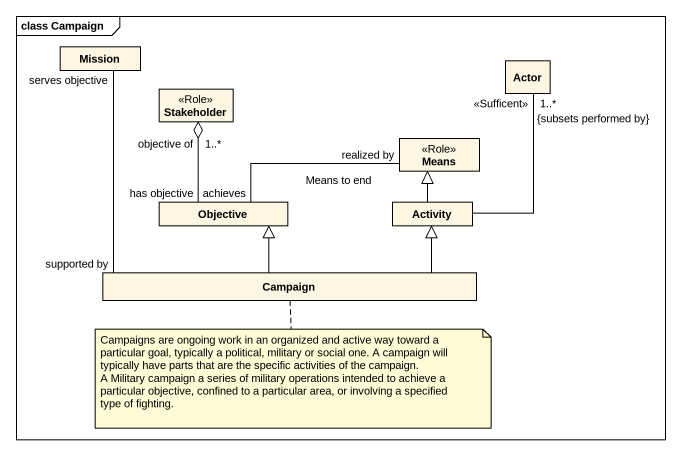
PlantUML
@startuml
mainframe class Campaign
hide circle
hide empty members
class Mission
class "Actor" as Actor_
class Stakeholder <<Role>>
class Means <<Role>>
class Objective
class Activity
class Campaign
Stakeholder "objective of\n1..*" o-- "has objective" Objective
Means "realized by" -left- "achieves" Objective : Means to end
Activity -up- "<<Sufficent>>\n1..*\n{subsets performed by}" Actor_
Activity -up-|> Means
Campaign "supported by" -up- "serves objective" Mission
Campaign -up-|> Objective
Campaign -right-|> Activity
note bottom of Campaign
  Campaigns are ongoing work in an organized and active way toward a particular goal, typically a political, military or social one. A campaign will typically have parts that are the specific activities of the campaign.
  A Military campaign a series of military operations intended to achieve a particular objective, confined to a particular area, or involving a specified type of fighting.
end note
@enduml
